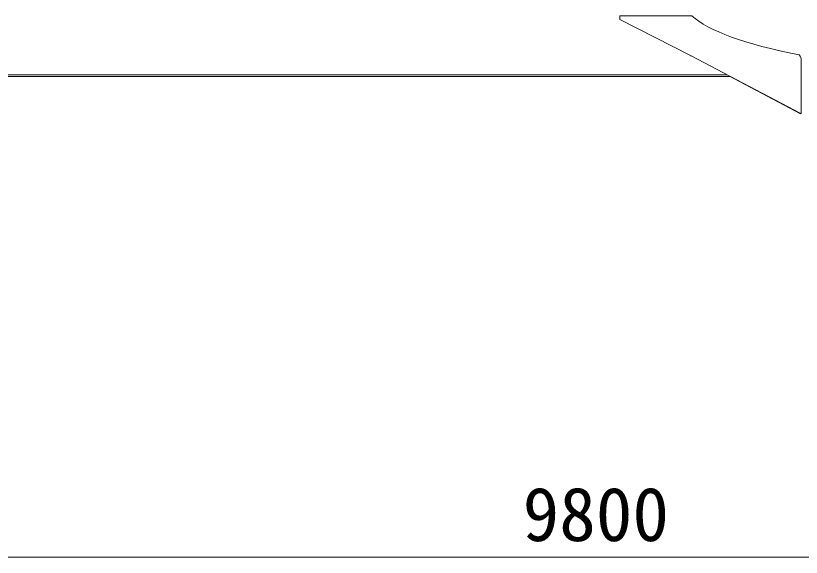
# Model space of a CAD drawing. Units: millimetres, scale not verified. Extents: x -33906 to 32977, y -25518 to 130343.
# Drawn here: x -22992 to -19780, y 4608 to 6823 of the extents above; entities that cross this region are included whole.
import ezdxf
from ezdxf.enums import TextEntityAlignment as Align

# ---------------------------------------------------------------- set-up
doc = ezdxf.new("R2010")
doc.units = ezdxf.units.MM
doc.header["$LTSCALE"] = 200
doc.layers.add('0-0_0', color=7, linetype='Continuous', lineweight=18)
doc.styles.add('ＭＳ ゴシック', font='')
doc.styles.get('ＭＳ ゴシック').set_extended_font_data('MS Gothic')

# ---------------------------------------------------------------- blocks, each defined once
blk = doc.blocks.new('D4')
at = {"layer": '0-0_0'}
blk.add_line((-29178.7, 19824.7), (-38978.7, 19824.7), dxfattribs=at)
at = {"layer": '0-0_0', "style": 'ＭＳ ゴシック'}
blk.add_text('9800', height=219.9, dxfattribs=at).set_placement((-34378.7, 19825.2), align=Align.BOTTOM_LEFT)

msp = doc.modelspace()

# ---------------------------------------------------------------- linework, layer by layer
at = {"layer": '0-0_0', "color": 5}
for p, q in [((-20232.5, 6822.9), (-20521.4, 6822.9)), ((-20521.4, 6822.9), (-20521.4, 6807.9)), ((-20232.5, 6822.9), (-20228.3, 6822.9)), ((-20228.1, 6822.9), (-20228.3, 6822.9)), ((-20232.5, 6659.6), (-20521.4, 6807.9)), ((-20230.4, 6658.5), (-19781.4, 6422.9)), ((-19785.2, 6657.2), (-19788.9, 6662.8)), ((-19785.2, 6657.2), (-19780.6, 6648.3)), ((-19780.6, 6648.3), (-19780.6, 6422.9)), ((-24523.3, 6581), (-20082.6, 6581)), ((-24523.3, 6574), (-20071.9, 6574)), ((-20076.8, 6576.6), (-20076.8, 6577.9)), ((-19783.8, 6422.2), (-20076.8, 6576.6)), ((-19783.8, 6422.2), (-19783.2, 6421.9)), ((-19783.2, 6421.9), (-19783.2, 6423.9)), ((-19781.6, 6422.1), (-19783.2, 6423)), ((-19781.6, 6423), (-19781.4, 6422.9)), ((-19781.4, 6422.9), (-19781.4, 6422.9)), ((-19781.4, 6422.9), (-19780.6, 6422.9))]:
    msp.add_line(p, q, dxfattribs=at)
msp.add_lwpolyline([(-19781.6, 6423), (-19781.6, 6422.1), (-19782.2, 6422.4), (-19783.2, 6423)], dxfattribs=at)
msp.add_arc((-20351.8, 6427.1), 261.3, 62.3178, 62.8289, dxfattribs=at)
msp.add_ellipse((-18784.9, 6893.1), major_axis=(1480.7, 0.1), ratio=0.211521, start_param=3.367033, end_param=3.967211, dxfattribs=at)

# ---------------------------------------------------------------- block references
at = {"layer": '0-0_0'}
msp.add_blockref('D4', (13459.3, -15216.3), dxfattribs=at)

doc.saveas('drawing.dxf')
